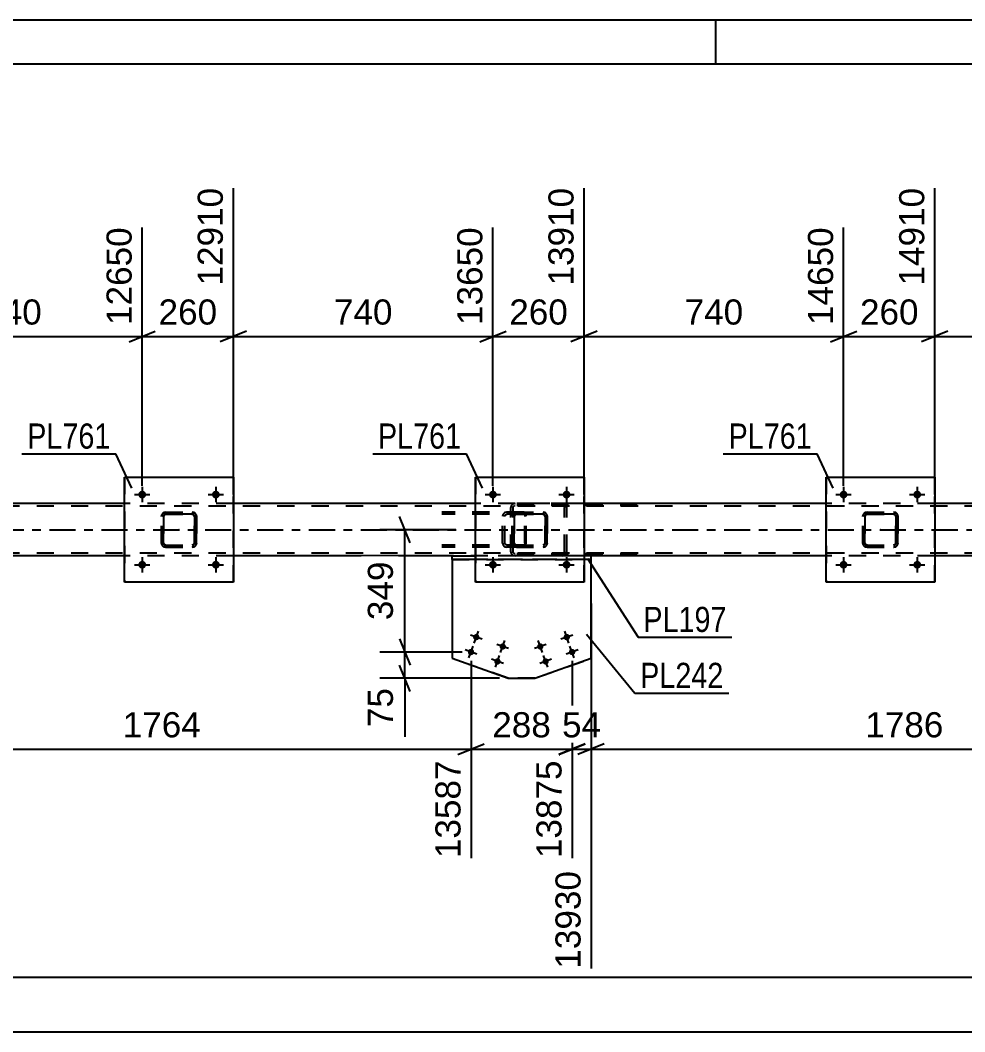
# Model space of a CAD drawing. Header units: millimetres. Extents: x -68 to 773, y -404 to 190.
# Drawn here: x 484 to 591.8, y 74.3 to 189.6 of the extents above; entities that cross this region are included whole.
import ezdxf

# ---------------------------------------------------------------- set-up
doc = ezdxf.new("R2010")
doc.units = ezdxf.units.MM
doc.linetypes.add('DXK_LINE_DOT2', pattern=[3.9198, 1.9599, -1.9599])
doc.linetypes.add('DXK_LINE_DOT3', pattern=[5.9187, 2.979, -0.9799, 0.9799, -0.9799])
doc.styles.add('Arial', font='ARIAL.TTF', dxfattribs={"height": 0.2})
doc.styles.add('Arial Narrow', font='ARIALN.TTF', dxfattribs={"height": 0.2})

# ---------------------------------------------------------------- blocks, each defined once
blk = doc.blocks.new('Unknown-318892922-1115')
at = {"color": 5, "linetype": 'Continuous'}
for p, q in [((773.35, 189.64), (-67.65, 189.64)), ((563.35, 184.64), (563.35, 189.64)), ((768.35, 184.64), (-62.65, 184.64))]:
    blk.add_line(p, q, dxfattribs=at)
blk = doc.blocks.new('Part-318892922-5645 - 5491')
at = {"color": 7, "linetype": 'DXK_LINE_DOT2'}
for p, q in [((540.13, 133.09), (540.17, 133.27)), ((540.17, 133.27), (540.13, 133.09)), ((540.13, 130.05), (540.13, 133.09)), ((540.13, 133.09), (540.13, 133.09)), ((540.13, 130.05), (540.13, 133.09)), ((540.37, 133.09), (540.39, 133.18)), ((540.39, 133.18), (540.37, 133.09)), ((540.37, 130.05), (540.37, 133.09)), ((540.37, 133.09), (540.37, 133.09)), ((540.37, 133.09), (540.37, 130.05)), ((540.39, 133.18), (540.44, 133.26)), ((540.44, 133.26), (540.39, 133.18)), ((540.43, 133.53), (540.61, 133.57)), ((540.61, 133.57), (540.43, 133.53)), ((540.44, 133.26), (540.52, 133.31)), ((540.52, 133.31), (540.44, 133.26)), ((540.52, 133.31), (540.61, 133.33)), ((540.61, 133.33), (540.52, 133.31)), ((540.61, 133.57), (543.65, 133.57)), ((540.61, 133.57), (540.61, 133.57)), ((540.61, 133.57), (543.65, 133.57)), ((540.61, 133.33), (543.65, 133.33)), ((540.61, 133.33), (540.61, 133.33)), ((543.65, 133.33), (540.61, 133.33)), ((543.65, 133.57), (543.65, 133.57)), ((543.65, 133.57), (543.83, 133.53)), ((543.84, 133.53), (543.65, 133.57)), ((543.65, 133.33), (543.65, 133.33)), ((543.65, 133.33), (543.75, 133.31)), ((543.74, 133.31), (543.65, 133.33)), ((543.74, 133.31), (543.75, 133.31)), ((543.82, 133.26), (543.74, 133.31)), ((543.75, 133.31), (543.82, 133.26)), ((543.82, 133.26), (543.88, 133.18)), ((543.87, 133.18), (543.82, 133.26)), ((543.89, 133.09), (543.87, 133.18)), ((543.88, 133.18), (543.89, 133.09)), ((543.89, 130.05), (543.89, 133.09)), ((543.89, 133.09), (543.89, 133.09)), ((543.89, 133.09), (543.89, 130.05)), ((544.09, 133.27), (544.13, 133.09)), ((544.13, 133.09), (544.1, 133.27)), ((544.13, 130.05), (544.13, 133.09)), ((544.13, 133.09), (544.13, 133.09)), ((544.13, 133.09), (544.13, 130.05)), ((540.13, 130.05), (540.13, 130.05)), ((540.17, 129.87), (540.13, 130.05)), ((540.13, 130.05), (540.17, 129.86)), ((540.37, 130.05), (540.37, 130.05)), ((540.39, 129.96), (540.37, 130.05)), ((540.37, 130.05), (540.39, 129.96)), ((540.44, 129.88), (540.39, 129.96)), ((540.39, 129.96), (540.44, 129.88)), ((540.43, 129.61), (540.43, 129.6)), ((540.61, 129.57), (540.43, 129.61)), ((540.43, 129.6), (540.61, 129.57)), ((540.52, 129.83), (540.44, 129.88)), ((540.44, 129.88), (540.52, 129.83)), ((540.61, 129.81), (540.52, 129.83)), ((540.52, 129.83), (540.61, 129.81)), ((540.61, 129.81), (543.65, 129.81)), ((540.61, 129.81), (540.61, 129.81)), ((540.61, 129.81), (543.65, 129.81)), ((540.61, 129.57), (543.65, 129.57)), ((540.61, 129.57), (540.61, 129.57)), ((540.61, 129.57), (543.65, 129.57)), ((543.75, 129.83), (543.65, 129.81)), ((543.65, 129.81), (543.74, 129.83)), ((543.65, 129.81), (543.65, 129.81)), ((543.83, 129.61), (543.65, 129.57)), ((543.65, 129.57), (543.84, 129.6)), ((543.65, 129.57), (543.65, 129.57)), ((543.74, 129.83), (543.82, 129.88)), ((543.82, 129.88), (543.75, 129.83)), ((543.88, 129.96), (543.82, 129.88)), ((543.82, 129.88), (543.87, 129.96)), ((543.87, 129.96), (543.89, 130.05)), ((543.89, 130.05), (543.88, 129.96)), ((543.89, 130.05), (543.89, 130.05)), ((544.13, 130.05), (544.09, 129.87)), ((544.1, 129.86), (544.13, 130.05)), ((544.13, 130.05), (544.13, 130.05))]:
    blk.add_line(p, q, dxfattribs=at)
at = {"color": 7, "linetype": 'DXK_LINE_DOT3'}
blk.add_line((542.14, 131.57), (542.13, 131.57), dxfattribs=at)
at = {"color": 7, "linetype": 'DXK_LINE_DOT2'}
for centre, start, end in [((540.61, 133.09), 112.5, 157.5), ((540.61, 133.09), 112.5, 157.5), ((543.65, 133.09), 22.5, 67.5), ((543.65, 133.09), 22.5, 67.5), ((540.61, 130.05), 202.5, 247.5), ((540.61, 130.05), 202.5, 247.5), ((543.65, 130.05), 292.5, 337.5), ((543.65, 130.05), 292.5, 337.5)]:
    blk.add_arc(centre, 0.48, start, end, dxfattribs=at)
blk = doc.blocks.new('Bolt-318892922-5703 - 5491')
at = {"linetype": 'Continuous'}
for points in [[(497.49, 127.57), (497.5, 127.66), (497.53, 127.75), (497.58, 127.83), (497.64, 127.9), (497.71, 127.95), (497.8, 127.99), (497.89, 128.01), (497.98, 128.01), (498.07, 127.99), (498.15, 127.95), (498.23, 127.9), (498.29, 127.83), (498.34, 127.75), (498.37, 127.66), (498.37, 127.57), (498.37, 127.48), (498.34, 127.39), (498.29, 127.31), (498.23, 127.24), (498.15, 127.19), (498.07, 127.15), (497.98, 127.13), (497.89, 127.13), (497.8, 127.15), (497.71, 127.19), (497.64, 127.24), (497.58, 127.31), (497.53, 127.39), (497.5, 127.48)], [(505.89, 127.57), (505.9, 127.66), (505.93, 127.75), (505.98, 127.83), (506.04, 127.9), (506.11, 127.95), (506.2, 127.99), (506.29, 128.01), (506.38, 128.01), (506.47, 127.99), (506.55, 127.95), (506.63, 127.9), (506.69, 127.83), (506.74, 127.75), (506.77, 127.66), (506.77, 127.57), (506.77, 127.48), (506.74, 127.39), (506.69, 127.31), (506.63, 127.24), (506.55, 127.19), (506.47, 127.15), (506.38, 127.13), (506.29, 127.13), (506.2, 127.15), (506.11, 127.19), (506.04, 127.24), (505.98, 127.31), (505.93, 127.39), (505.9, 127.48)]]:
    blk.add_hatch(color=1, dxfattribs=at).paths.add_polyline_path(points)
at = {"color": 1, "linetype": 'Continuous'}
for p, q in [((497.93, 128.45), (497.93, 126.69)), ((506.33, 128.45), (506.33, 126.69)), ((497.05, 127.57), (498.81, 127.57)), ((505.45, 127.57), (507.21, 127.57))]:
    blk.add_line(p, q, dxfattribs=at)
blk = doc.blocks.new('Part-318892922-5509 - 5491')
at = {"color": 7, "linetype": 'DXK_LINE_DOT2'}
for p, q in [((540.02, 134.27), (539.98, 134.09)), ((539.98, 129.05), (539.98, 134.09)), ((540.24, 134.09), (540.25, 134.18)), ((540.24, 129.05), (540.24, 134.09)), ((540.25, 134.18), (540.31, 134.26)), ((540.49, 134.57), (540.3, 134.53)), ((540.31, 134.26), (540.39, 134.31)), ((540.39, 134.31), (540.49, 134.33)), ((554.39, 134.57), (540.49, 134.57)), ((554.39, 134.33), (540.49, 134.33)), ((546.05, 134.53), (545.85, 134.57)), ((545.85, 134.33), (545.95, 134.31)), ((545.95, 134.31), (546.03, 134.26)), ((546.03, 134.26), (546.09, 134.18)), ((546.09, 134.18), (546.11, 134.09)), ((546.11, 129.05), (546.11, 134.09)), ((546.36, 134.09), (546.33, 134.27)), ((546.36, 129.05), (546.36, 134.09)), ((539.98, 129.05), (540.02, 128.87)), ((540.25, 128.96), (540.24, 129.05)), ((540.31, 128.88), (540.25, 128.96)), ((540.3, 128.61), (540.49, 128.57)), ((540.39, 128.83), (540.31, 128.88)), ((540.49, 128.81), (540.39, 128.83)), ((554.39, 128.81), (540.49, 128.81)), ((554.39, 128.57), (540.49, 128.57)), ((545.95, 128.83), (545.85, 128.81)), ((545.85, 128.57), (546.05, 128.61)), ((546.03, 128.88), (545.95, 128.83)), ((546.09, 128.96), (546.03, 128.88)), ((546.11, 129.05), (546.09, 128.96)), ((546.33, 128.87), (546.36, 129.05))]:
    blk.add_line(p, q, dxfattribs=at)
for centre, start, end in [((540.47, 134.07), 110.7583, 155.68), ((545.87, 134.07), 24.32, 69.2417), ((540.47, 129.07), 204.32, 249.2417), ((545.87, 129.07), 290.7583, 335.68)]:
    blk.add_arc(centre, 0.496, start, end, dxfattribs=at)
blk = doc.blocks.new('Part-318892922-5511 - 5491')
at = {"color": 7, "linetype": 'DXK_LINE_DOT2'}
for p, q in [((541.45, 133.57), (532.09, 133.57)), ((541.45, 133.33), (532.09, 133.33)), ((539.07, 133.27), (539.03, 133.09)), ((539.03, 130.05), (539.03, 133.09)), ((539.28, 133.09), (539.3, 133.18)), ((539.28, 130.05), (539.28, 133.09)), ((539.3, 133.18), (539.36, 133.26)), ((539.53, 133.57), (539.34, 133.53)), ((539.36, 133.26), (539.44, 133.31)), ((539.44, 133.31), (539.53, 133.33)), ((539.98, 133.33), (539.98, 133.57)), ((541.55, 133.53), (541.45, 133.57)), ((541.45, 133.33), (541.5, 133.31)), ((541.5, 133.31), (541.54, 133.26)), ((541.54, 133.26), (541.57, 133.18)), ((541.64, 133.43), (541.55, 133.53)), ((541.57, 133.18), (541.58, 133.09)), ((541.58, 130.05), (541.58, 133.09)), ((541.69, 133.27), (541.64, 133.43)), ((541.72, 133.09), (541.69, 133.27)), ((541.72, 130.05), (541.72, 133.09)), ((541.45, 129.81), (532.09, 129.81)), ((541.45, 129.57), (532.09, 129.57)), ((539.03, 130.05), (539.07, 129.87)), ((539.3, 129.96), (539.28, 130.05)), ((539.36, 129.88), (539.3, 129.96)), ((539.34, 129.61), (539.53, 129.57)), ((539.44, 129.83), (539.36, 129.88)), ((539.53, 129.81), (539.44, 129.83)), ((539.98, 129.57), (539.98, 129.81)), ((541.5, 129.83), (541.45, 129.81)), ((541.45, 129.57), (541.55, 129.61)), ((541.54, 129.88), (541.5, 129.83)), ((541.57, 129.96), (541.54, 129.88)), ((541.55, 129.61), (541.64, 129.71)), ((541.58, 130.05), (541.57, 129.96)), ((541.64, 129.71), (541.69, 129.87)), ((541.69, 129.87), (541.72, 130.05))]:
    blk.add_line(p, q, dxfattribs=at)
for centre, start, end in [((539.52, 133.07), 111.1513, 156.1048), ((539.52, 130.06), 203.8952, 248.8487)]:
    blk.add_arc(centre, 0.492, start, end, dxfattribs=at)
blk = doc.blocks.new('Part-318892922-5651 - 5491')
at = {"color": 7, "linetype": 'DXK_LINE_DOT2'}
for p, q in [((580.12, 133.09), (580.16, 133.27)), ((580.12, 133.09), (580.13, 133.09)), ((580.12, 130.05), (580.12, 133.09)), ((580.17, 133.27), (580.13, 133.09)), ((580.13, 130.05), (580.13, 133.09)), ((580.38, 133.18), (580.36, 133.09)), ((580.37, 133.09), (580.36, 133.09)), ((580.36, 133.09), (580.36, 130.05)), ((580.37, 133.09), (580.39, 133.18)), ((580.37, 130.05), (580.37, 133.09)), ((580.43, 133.26), (580.38, 133.18)), ((580.39, 133.18), (580.44, 133.26)), ((580.42, 133.53), (580.6, 133.57)), ((580.61, 133.57), (580.43, 133.53)), ((580.51, 133.31), (580.43, 133.26)), ((580.44, 133.26), (580.52, 133.31)), ((580.6, 133.33), (580.51, 133.31)), ((580.52, 133.31), (580.61, 133.33)), ((580.61, 133.57), (580.6, 133.57)), ((580.6, 133.57), (583.64, 133.57)), ((580.6, 133.33), (580.61, 133.33)), ((583.64, 133.33), (580.6, 133.33)), ((580.61, 133.57), (583.65, 133.57)), ((580.61, 133.33), (583.65, 133.33)), ((583.64, 133.57), (583.65, 133.57)), ((583.64, 133.57), (583.83, 133.53)), ((583.65, 133.33), (583.64, 133.33)), ((583.74, 133.31), (583.64, 133.33)), ((583.83, 133.53), (583.65, 133.57)), ((583.65, 133.33), (583.74, 133.31)), ((583.74, 133.31), (583.74, 133.31)), ((583.74, 133.31), (583.82, 133.26)), ((583.81, 133.26), (583.74, 133.31)), ((583.87, 133.18), (583.81, 133.26)), ((583.82, 133.26), (583.87, 133.18)), ((583.87, 133.18), (583.89, 133.09)), ((583.88, 133.09), (583.87, 133.18)), ((583.89, 133.09), (583.88, 133.09)), ((583.88, 133.09), (583.88, 130.05)), ((583.89, 130.05), (583.89, 133.09)), ((584.09, 133.27), (584.12, 133.09)), ((584.13, 133.09), (584.09, 133.27)), ((584.13, 133.09), (584.12, 133.09)), ((584.12, 133.09), (584.12, 130.05)), ((584.13, 130.05), (584.13, 133.09)), ((580.13, 130.05), (580.12, 130.05)), ((580.16, 129.87), (580.12, 130.05)), ((580.13, 130.05), (580.17, 129.86)), ((580.36, 130.05), (580.37, 130.05)), ((580.36, 130.05), (580.38, 129.96)), ((580.39, 129.96), (580.37, 130.05)), ((580.38, 129.96), (580.43, 129.88)), ((580.44, 129.88), (580.39, 129.96)), ((580.42, 129.61), (580.43, 129.6)), ((580.6, 129.57), (580.42, 129.61)), ((580.43, 129.88), (580.51, 129.83)), ((580.43, 129.6), (580.61, 129.57)), ((580.52, 129.83), (580.44, 129.88)), ((580.51, 129.83), (580.6, 129.81)), ((580.61, 129.81), (580.52, 129.83)), ((580.61, 129.81), (580.6, 129.81)), ((580.6, 129.81), (583.64, 129.81)), ((580.61, 129.57), (580.6, 129.57)), ((580.6, 129.57), (583.64, 129.57)), ((580.61, 129.81), (583.65, 129.81)), ((580.61, 129.57), (583.65, 129.57)), ((583.64, 129.81), (583.74, 129.83)), ((583.64, 129.81), (583.65, 129.81)), ((583.83, 129.61), (583.64, 129.57)), ((583.64, 129.57), (583.65, 129.57)), ((583.74, 129.83), (583.65, 129.81)), ((583.65, 129.57), (583.83, 129.6)), ((583.82, 129.88), (583.74, 129.83)), ((583.74, 129.83), (583.81, 129.88)), ((583.81, 129.88), (583.87, 129.96)), ((583.87, 129.96), (583.82, 129.88)), ((583.89, 130.05), (583.87, 129.96)), ((583.87, 129.96), (583.88, 130.05)), ((583.88, 130.05), (583.89, 130.05)), ((584.12, 130.05), (584.09, 129.87)), ((584.09, 129.86), (584.13, 130.05)), ((584.12, 130.05), (584.13, 130.05))]:
    blk.add_line(p, q, dxfattribs=at)
at = {"color": 7, "linetype": 'DXK_LINE_DOT3'}
blk.add_line((582.13, 131.57), (582.12, 131.57), dxfattribs=at)
at = {"color": 7, "linetype": 'DXK_LINE_DOT2'}
for centre, start, end in [((580.6, 133.09), 112.5, 157.5), ((580.61, 133.09), 112.5, 157.5), ((583.64, 133.09), 22.5, 67.5), ((583.65, 133.09), 22.5, 67.5), ((580.6, 130.05), 202.5, 247.5), ((580.61, 130.05), 202.5, 247.5), ((583.64, 130.05), 292.5, 337.5), ((583.65, 130.05), 292.5, 337.5)]:
    blk.add_arc(centre, 0.48, start, end, dxfattribs=at)
blk = doc.blocks.new('Part-318892922-5745 - 5491')
at = {"color": 7, "linetype": 'DXK_LINE_DOT2'}
for p, q in [((668.17, 134.25), (7.94, 134.25)), ((508.33, 134.57), (495.93, 134.57)), ((548.33, 134.57), (535.93, 134.57)), ((588.33, 134.57), (575.93, 134.57)), ((668.17, 128.89), (7.94, 128.89)), ((508.33, 128.57), (495.93, 128.57)), ((549.13, 128.57), (533.27, 128.57)), ((588.33, 128.57), (575.93, 128.57))]:
    blk.add_line(p, q, dxfattribs=at)
at = {"color": 2, "linetype": 'Continuous'}
for p, q in [((495.93, 134.57), (468.33, 134.57)), ((535.93, 134.57), (508.33, 134.57)), ((575.93, 134.57), (548.33, 134.57)), ((615.93, 134.57), (588.33, 134.57)), ((495.93, 128.57), (468.33, 128.57)), ((533.27, 128.57), (508.33, 128.57)), ((575.93, 128.57), (549.13, 128.57)), ((615.93, 128.57), (588.33, 128.57))]:
    blk.add_line(p, q, dxfattribs=at)
at = {"color": 7, "linetype": 'DXK_LINE_DOT3'}
blk.add_line((7.94, 131.57), (668.17, 131.57), dxfattribs=at)
blk = doc.blocks.new('Part-318892922-5650 - 5491')
at = {"color": 2, "linetype": 'Continuous'}
for p, q in [((535.93, 125.57), (535.93, 137.57)), ((535.93, 137.57), (535.93, 137.57)), ((535.93, 137.57), (548.33, 137.57)), ((548.33, 137.57), (548.33, 125.57)), ((535.93, 125.57), (535.93, 125.57)), ((548.33, 125.57), (535.93, 125.57))]:
    blk.add_line(p, q, dxfattribs=at)
at = {"color": 7, "linetype": 'DXK_LINE_DOT2'}
for p, q in [((535.93, 137.57), (535.93, 125.57)), ((535.93, 137.57), (535.93, 137.57)), ((548.33, 125.57), (548.33, 137.57)), ((535.93, 125.57), (535.93, 125.57))]:
    blk.add_line(p, q, dxfattribs=at)
blk = doc.blocks.new('Part-318892922-5656 - 5491')
at = {"color": 2, "linetype": 'Continuous'}
for p, q in [((575.93, 125.57), (575.93, 137.57)), ((575.93, 137.57), (575.93, 137.57)), ((575.93, 137.57), (588.33, 137.57)), ((588.33, 137.57), (588.33, 125.57)), ((575.93, 125.57), (575.93, 125.57)), ((588.33, 125.57), (575.93, 125.57))]:
    blk.add_line(p, q, dxfattribs=at)
at = {"color": 7, "linetype": 'DXK_LINE_DOT2'}
for p, q in [((575.93, 137.57), (575.93, 125.57)), ((575.93, 137.57), (575.93, 137.57)), ((588.33, 125.57), (588.33, 137.57)), ((575.93, 125.57), (575.93, 125.57))]:
    blk.add_line(p, q, dxfattribs=at)
blk = doc.blocks.new('Part-318892922-5677 - 5491')
at = {"color": 2, "linetype": 'Continuous'}
for p, q in [((495.93, 125.57), (495.93, 137.57)), ((495.93, 137.57), (495.93, 137.57)), ((495.93, 137.57), (508.33, 137.57)), ((508.33, 137.57), (508.33, 125.57)), ((495.93, 125.57), (495.93, 125.57)), ((508.33, 125.57), (495.93, 125.57))]:
    blk.add_line(p, q, dxfattribs=at)
at = {"color": 7, "linetype": 'DXK_LINE_DOT2'}
for p, q in [((495.93, 137.57), (495.93, 125.57)), ((495.93, 137.57), (495.93, 137.57)), ((508.33, 125.57), (508.33, 137.57)), ((495.93, 125.57), (495.93, 125.57))]:
    blk.add_line(p, q, dxfattribs=at)
blk = doc.blocks.new('Part-318892922-5678 - 5491')
at = {"color": 7, "linetype": 'DXK_LINE_DOT2'}
for p, q in [((500.13, 133.09), (500.17, 133.27)), ((500.17, 133.27), (500.13, 133.09)), ((500.13, 130.05), (500.13, 133.09)), ((500.13, 133.09), (500.13, 133.09)), ((500.13, 130.05), (500.13, 133.09)), ((500.37, 133.09), (500.39, 133.18)), ((500.39, 133.18), (500.37, 133.09)), ((500.37, 130.05), (500.37, 133.09)), ((500.37, 133.09), (500.37, 133.09)), ((500.37, 133.09), (500.37, 130.05)), ((500.39, 133.18), (500.44, 133.26)), ((500.44, 133.26), (500.39, 133.18)), ((500.43, 133.53), (500.61, 133.57)), ((500.61, 133.57), (500.43, 133.53)), ((500.44, 133.26), (500.52, 133.31)), ((500.52, 133.31), (500.44, 133.26)), ((500.52, 133.31), (500.61, 133.33)), ((500.61, 133.33), (500.52, 133.31)), ((500.61, 133.57), (503.65, 133.57)), ((500.61, 133.57), (500.61, 133.57)), ((500.61, 133.57), (503.65, 133.57)), ((500.61, 133.33), (503.65, 133.33)), ((500.61, 133.33), (500.61, 133.33)), ((503.65, 133.33), (500.61, 133.33)), ((503.65, 133.57), (503.65, 133.57)), ((503.65, 133.57), (503.83, 133.53)), ((503.84, 133.53), (503.65, 133.57)), ((503.65, 133.33), (503.65, 133.33)), ((503.65, 133.33), (503.75, 133.31)), ((503.74, 133.31), (503.65, 133.33)), ((503.74, 133.31), (503.75, 133.31)), ((503.82, 133.26), (503.74, 133.31)), ((503.75, 133.31), (503.82, 133.26)), ((503.82, 133.26), (503.88, 133.18)), ((503.87, 133.18), (503.82, 133.26)), ((503.89, 133.09), (503.87, 133.18)), ((503.88, 133.18), (503.89, 133.09)), ((503.89, 130.05), (503.89, 133.09)), ((503.89, 133.09), (503.89, 133.09)), ((503.89, 133.09), (503.89, 130.05)), ((504.09, 133.27), (504.13, 133.09)), ((504.13, 133.09), (504.1, 133.27)), ((504.13, 130.05), (504.13, 133.09)), ((504.13, 133.09), (504.13, 133.09)), ((504.13, 133.09), (504.13, 130.05)), ((500.13, 130.05), (500.13, 130.05)), ((500.17, 129.87), (500.13, 130.05)), ((500.13, 130.05), (500.17, 129.86)), ((500.37, 130.05), (500.37, 130.05)), ((500.39, 129.96), (500.37, 130.05)), ((500.37, 130.05), (500.39, 129.96)), ((500.44, 129.88), (500.39, 129.96)), ((500.39, 129.96), (500.44, 129.88)), ((500.43, 129.61), (500.43, 129.6)), ((500.61, 129.57), (500.43, 129.61)), ((500.43, 129.6), (500.61, 129.57)), ((500.52, 129.83), (500.44, 129.88)), ((500.44, 129.88), (500.52, 129.83)), ((500.61, 129.81), (500.52, 129.83)), ((500.52, 129.83), (500.61, 129.81)), ((500.61, 129.81), (503.65, 129.81)), ((500.61, 129.81), (500.61, 129.81)), ((500.61, 129.81), (503.65, 129.81)), ((500.61, 129.57), (503.65, 129.57)), ((500.61, 129.57), (500.61, 129.57)), ((500.61, 129.57), (503.65, 129.57)), ((503.75, 129.83), (503.65, 129.81)), ((503.65, 129.81), (503.74, 129.83)), ((503.65, 129.81), (503.65, 129.81)), ((503.83, 129.61), (503.65, 129.57)), ((503.65, 129.57), (503.84, 129.6)), ((503.65, 129.57), (503.65, 129.57)), ((503.74, 129.83), (503.82, 129.88)), ((503.82, 129.88), (503.75, 129.83)), ((503.88, 129.96), (503.82, 129.88)), ((503.82, 129.88), (503.87, 129.96)), ((503.87, 129.96), (503.89, 130.05)), ((503.89, 130.05), (503.88, 129.96)), ((503.89, 130.05), (503.89, 130.05)), ((504.13, 130.05), (504.09, 129.87)), ((504.1, 129.86), (504.13, 130.05)), ((504.13, 130.05), (504.13, 130.05))]:
    blk.add_line(p, q, dxfattribs=at)
at = {"color": 7, "linetype": 'DXK_LINE_DOT3'}
blk.add_line((502.14, 131.57), (502.13, 131.57), dxfattribs=at)
at = {"color": 7, "linetype": 'DXK_LINE_DOT2'}
for centre, start, end in [((500.61, 133.09), 112.5, 157.5), ((500.61, 133.09), 112.5, 157.5), ((503.65, 133.09), 22.5, 67.5), ((503.65, 133.09), 22.5, 67.5), ((500.61, 130.05), 202.5, 247.5), ((500.61, 130.05), 202.5, 247.5), ((503.65, 130.05), 292.5, 337.5), ((503.65, 130.05), 292.5, 337.5)]:
    blk.add_arc(centre, 0.48, start, end, dxfattribs=at)
blk = doc.blocks.new('Bolt-318892922-5704 - 5491')
at = {"linetype": 'Continuous'}
for points in [[(497.49, 135.57), (497.5, 135.66), (497.53, 135.75), (497.58, 135.83), (497.64, 135.9), (497.71, 135.95), (497.8, 135.99), (497.89, 136.01), (497.98, 136.01), (498.07, 135.99), (498.15, 135.95), (498.23, 135.9), (498.29, 135.83), (498.34, 135.75), (498.37, 135.66), (498.37, 135.57), (498.37, 135.48), (498.34, 135.39), (498.29, 135.31), (498.23, 135.24), (498.15, 135.19), (498.07, 135.15), (497.98, 135.13), (497.89, 135.13), (497.8, 135.15), (497.71, 135.19), (497.64, 135.24), (497.58, 135.31), (497.53, 135.39), (497.5, 135.48)], [(505.89, 135.57), (505.9, 135.66), (505.93, 135.75), (505.98, 135.83), (506.04, 135.9), (506.11, 135.95), (506.2, 135.99), (506.29, 136.01), (506.38, 136.01), (506.47, 135.99), (506.55, 135.95), (506.63, 135.9), (506.69, 135.83), (506.74, 135.75), (506.77, 135.66), (506.77, 135.57), (506.77, 135.48), (506.74, 135.39), (506.69, 135.31), (506.63, 135.24), (506.55, 135.19), (506.47, 135.15), (506.38, 135.13), (506.29, 135.13), (506.2, 135.15), (506.11, 135.19), (506.04, 135.24), (505.98, 135.31), (505.93, 135.39), (505.9, 135.48)]]:
    blk.add_hatch(color=1, dxfattribs=at).paths.add_polyline_path(points)
at = {"color": 1, "linetype": 'Continuous'}
for p, q in [((497.93, 136.45), (497.93, 134.69)), ((506.33, 136.45), (506.33, 134.69)), ((497.05, 135.57), (498.81, 135.57)), ((505.45, 135.57), (507.21, 135.57))]:
    blk.add_line(p, q, dxfattribs=at)
blk = doc.blocks.new('Bolt-318892922-5705 - 5491')
at = {"linetype": 'Continuous'}
for points in [[(537.49, 127.57), (537.5, 127.66), (537.53, 127.75), (537.58, 127.83), (537.64, 127.9), (537.71, 127.95), (537.8, 127.99), (537.89, 128.01), (537.98, 128.01), (538.07, 127.99), (538.15, 127.95), (538.23, 127.9), (538.29, 127.83), (538.34, 127.75), (538.36, 127.66), (538.37, 127.57), (538.36, 127.48), (538.34, 127.39), (538.29, 127.31), (538.23, 127.24), (538.15, 127.19), (538.07, 127.15), (537.98, 127.13), (537.89, 127.13), (537.8, 127.15), (537.71, 127.19), (537.64, 127.24), (537.58, 127.31), (537.53, 127.39), (537.5, 127.48)], [(545.89, 127.57), (545.9, 127.66), (545.93, 127.75), (545.98, 127.83), (546.04, 127.9), (546.11, 127.95), (546.2, 127.99), (546.29, 128.01), (546.38, 128.01), (546.47, 127.99), (546.55, 127.95), (546.63, 127.9), (546.69, 127.83), (546.74, 127.75), (546.76, 127.66), (546.77, 127.57), (546.76, 127.48), (546.74, 127.39), (546.69, 127.31), (546.63, 127.24), (546.55, 127.19), (546.47, 127.15), (546.38, 127.13), (546.29, 127.13), (546.2, 127.15), (546.11, 127.19), (546.04, 127.24), (545.98, 127.31), (545.93, 127.39), (545.9, 127.48)]]:
    blk.add_hatch(color=1, dxfattribs=at).paths.add_polyline_path(points)
at = {"color": 1, "linetype": 'Continuous'}
for p, q in [((537.93, 128.45), (537.93, 126.69)), ((546.33, 128.45), (546.33, 126.69)), ((537.05, 127.57), (538.81, 127.57)), ((545.45, 127.57), (547.21, 127.57))]:
    blk.add_line(p, q, dxfattribs=at)
blk = doc.blocks.new('Bolt-318892922-5706 - 5491')
at = {"linetype": 'Continuous'}
for points in [[(537.49, 135.57), (537.5, 135.66), (537.53, 135.75), (537.58, 135.83), (537.64, 135.9), (537.71, 135.95), (537.8, 135.99), (537.89, 136.01), (537.98, 136.01), (538.07, 135.99), (538.15, 135.95), (538.23, 135.9), (538.29, 135.83), (538.34, 135.75), (538.36, 135.66), (538.37, 135.57), (538.36, 135.48), (538.34, 135.39), (538.29, 135.31), (538.23, 135.24), (538.15, 135.19), (538.07, 135.15), (537.98, 135.13), (537.89, 135.13), (537.8, 135.15), (537.71, 135.19), (537.64, 135.24), (537.58, 135.31), (537.53, 135.39), (537.5, 135.48)], [(545.89, 135.57), (545.9, 135.66), (545.93, 135.75), (545.98, 135.83), (546.04, 135.9), (546.11, 135.95), (546.2, 135.99), (546.29, 136.01), (546.38, 136.01), (546.47, 135.99), (546.55, 135.95), (546.63, 135.9), (546.69, 135.83), (546.74, 135.75), (546.76, 135.66), (546.77, 135.57), (546.76, 135.48), (546.74, 135.39), (546.69, 135.31), (546.63, 135.24), (546.55, 135.19), (546.47, 135.15), (546.38, 135.13), (546.29, 135.13), (546.2, 135.15), (546.11, 135.19), (546.04, 135.24), (545.98, 135.31), (545.93, 135.39), (545.9, 135.48)]]:
    blk.add_hatch(color=1, dxfattribs=at).paths.add_polyline_path(points)
at = {"color": 1, "linetype": 'Continuous'}
for p, q in [((537.93, 136.45), (537.93, 134.69)), ((546.33, 136.45), (546.33, 134.69)), ((537.05, 135.57), (538.81, 135.57)), ((545.45, 135.57), (547.21, 135.57))]:
    blk.add_line(p, q, dxfattribs=at)
blk = doc.blocks.new('Bolt-318892922-5707 - 5491')
at = {"linetype": 'Continuous'}
for points in [[(577.49, 127.57), (577.5, 127.66), (577.53, 127.75), (577.57, 127.83), (577.63, 127.9), (577.71, 127.95), (577.79, 127.99), (577.88, 128.01), (577.97, 128.01), (578.06, 127.99), (578.15, 127.95), (578.22, 127.9), (578.28, 127.83), (578.33, 127.75), (578.36, 127.66), (578.37, 127.57), (578.36, 127.48), (578.33, 127.39), (578.28, 127.31), (578.22, 127.24), (578.15, 127.19), (578.06, 127.15), (577.97, 127.13), (577.88, 127.13), (577.79, 127.15), (577.71, 127.19), (577.63, 127.24), (577.57, 127.31), (577.53, 127.39), (577.5, 127.48)], [(585.89, 127.57), (585.9, 127.66), (585.93, 127.75), (585.97, 127.83), (586.03, 127.9), (586.11, 127.95), (586.19, 127.99), (586.28, 128.01), (586.37, 128.01), (586.46, 127.99), (586.55, 127.95), (586.62, 127.9), (586.68, 127.83), (586.73, 127.75), (586.76, 127.66), (586.77, 127.57), (586.76, 127.48), (586.73, 127.39), (586.68, 127.31), (586.62, 127.24), (586.55, 127.19), (586.46, 127.15), (586.37, 127.13), (586.28, 127.13), (586.19, 127.15), (586.11, 127.19), (586.03, 127.24), (585.97, 127.31), (585.93, 127.39), (585.9, 127.48)]]:
    blk.add_hatch(color=1, dxfattribs=at).paths.add_polyline_path(points)
at = {"color": 1, "linetype": 'Continuous'}
for p, q in [((577.93, 128.45), (577.93, 126.69)), ((586.33, 128.45), (586.33, 126.69)), ((577.05, 127.57), (578.81, 127.57)), ((585.45, 127.57), (587.21, 127.57))]:
    blk.add_line(p, q, dxfattribs=at)
blk = doc.blocks.new('Bolt-318892922-5708 - 5491')
at = {"linetype": 'Continuous'}
for points in [[(577.49, 135.57), (577.5, 135.66), (577.53, 135.75), (577.57, 135.83), (577.63, 135.9), (577.71, 135.95), (577.79, 135.99), (577.88, 136.01), (577.97, 136.01), (578.06, 135.99), (578.15, 135.95), (578.22, 135.9), (578.28, 135.83), (578.33, 135.75), (578.36, 135.66), (578.37, 135.57), (578.36, 135.48), (578.33, 135.39), (578.28, 135.31), (578.22, 135.24), (578.15, 135.19), (578.06, 135.15), (577.97, 135.13), (577.88, 135.13), (577.79, 135.15), (577.71, 135.19), (577.63, 135.24), (577.57, 135.31), (577.53, 135.39), (577.5, 135.48)], [(585.89, 135.57), (585.9, 135.66), (585.93, 135.75), (585.97, 135.83), (586.03, 135.9), (586.11, 135.95), (586.19, 135.99), (586.28, 136.01), (586.37, 136.01), (586.46, 135.99), (586.55, 135.95), (586.62, 135.9), (586.68, 135.83), (586.73, 135.75), (586.76, 135.66), (586.77, 135.57), (586.76, 135.48), (586.73, 135.39), (586.68, 135.31), (586.62, 135.24), (586.55, 135.19), (586.46, 135.15), (586.37, 135.13), (586.28, 135.13), (586.19, 135.15), (586.11, 135.19), (586.03, 135.24), (585.97, 135.31), (585.93, 135.39), (585.9, 135.48)]]:
    blk.add_hatch(color=1, dxfattribs=at).paths.add_polyline_path(points)
at = {"color": 1, "linetype": 'Continuous'}
for p, q in [((577.93, 136.45), (577.93, 134.69)), ((586.33, 136.45), (586.33, 134.69)), ((577.05, 135.57), (578.81, 135.57)), ((585.45, 135.57), (587.21, 135.57))]:
    blk.add_line(p, q, dxfattribs=at)
blk = doc.blocks.new('Part-318892922-5827 - 5491')
at = {"color": 2, "linetype": 'Continuous'}
for p, q in [((533.27, 128.17), (533.27, 116.91)), ((549.13, 116.91), (549.13, 128.17)), ((533.27, 116.91), (539.68, 114.63)), ((542.72, 114.63), (549.13, 116.91)), ((539.68, 114.63), (542.72, 114.63)), ((539.68, 114.63), (539.68, 114.63)), ((542.72, 114.63), (542.72, 114.63))]:
    blk.add_line(p, q, dxfattribs=at)
at = {"color": 7, "linetype": 'DXK_LINE_DOT2'}
for p, q in [((549.13, 128.17), (533.27, 128.17)), ((533.27, 128.17), (533.27, 128.17)), ((533.27, 128.17), (549.13, 128.17)), ((533.27, 128.17), (533.27, 128.17)), ((549.13, 128.17), (549.13, 128.17)), ((549.13, 128.17), (549.13, 128.17)), ((539.68, 114.63), (533.27, 116.91)), ((542.72, 114.63), (549.13, 116.91)), ((542.72, 114.63), (539.68, 114.63))]:
    blk.add_line(p, q, dxfattribs=at)
blk = doc.blocks.new('Part-318892922-5832 - 5491')
at = {"color": 2, "linetype": 'Continuous'}
for p, q in [((533.27, 128.17), (533.27, 128.57)), ((533.27, 128.57), (535.93, 128.57)), ((535.93, 128.17), (533.27, 128.17)), ((549.13, 128.57), (548.33, 128.57)), ((549.13, 128.17), (548.33, 128.17)), ((549.13, 128.17), (549.13, 128.57))]:
    blk.add_line(p, q, dxfattribs=at)
at = {"color": 7, "linetype": 'DXK_LINE_DOT2'}
for p, q in [((548.33, 128.57), (535.93, 128.57)), ((548.33, 128.17), (535.93, 128.17))]:
    blk.add_line(p, q, dxfattribs=at)
blk = doc.blocks.new('Bolt-318892922-5833 - 5491')
at = {"linetype": 'Continuous'}
for points in [[(536.04, 119.68), (536.11, 119.67), (536.18, 119.65), (536.25, 119.61), (536.31, 119.56), (536.35, 119.5), (536.38, 119.43), (536.4, 119.36), (536.4, 119.28), (536.38, 119.21), (536.35, 119.14), (536.31, 119.08), (536.25, 119.03), (536.18, 118.99), (536.11, 118.97), (536.04, 118.96), (535.96, 118.97), (535.89, 118.99), (535.83, 119.03), (535.77, 119.08), (535.73, 119.14), (535.7, 119.21), (535.68, 119.28), (535.68, 119.36), (535.7, 119.43), (535.73, 119.5), (535.77, 119.56), (535.83, 119.61), (535.89, 119.65), (535.96, 119.67)], [(535.44, 117.98), (535.51, 117.98), (535.58, 117.95), (535.65, 117.92), (535.7, 117.87), (535.75, 117.8), (535.78, 117.74), (535.79, 117.66), (535.79, 117.59), (535.78, 117.51), (535.75, 117.44), (535.7, 117.38), (535.65, 117.33), (535.58, 117.3), (535.51, 117.27), (535.44, 117.26), (535.36, 117.27), (535.29, 117.3), (535.22, 117.33), (535.17, 117.38), (535.12, 117.44), (535.09, 117.51), (535.08, 117.59), (535.08, 117.66), (535.09, 117.74), (535.12, 117.8), (535.17, 117.87), (535.22, 117.92), (535.29, 117.95), (535.36, 117.98)], [(539.05, 118.61), (539.13, 118.6), (539.2, 118.58), (539.27, 118.54), (539.32, 118.49), (539.37, 118.43), (539.4, 118.36), (539.41, 118.29), (539.41, 118.21), (539.4, 118.14), (539.37, 118.07), (539.32, 118.01), (539.27, 117.96), (539.2, 117.92), (539.13, 117.9), (539.05, 117.89), (538.98, 117.9), (538.91, 117.92), (538.84, 117.96), (538.79, 118.01), (538.74, 118.07), (538.71, 118.14), (538.7, 118.21), (538.7, 118.29), (538.71, 118.36), (538.74, 118.43), (538.79, 118.49), (538.84, 118.54), (538.91, 118.58), (538.98, 118.6)], [(538.45, 116.91), (538.53, 116.91), (538.6, 116.88), (538.66, 116.85), (538.72, 116.8), (538.76, 116.73), (538.79, 116.67), (538.81, 116.59), (538.81, 116.52), (538.79, 116.44), (538.76, 116.37), (538.72, 116.31), (538.66, 116.26), (538.6, 116.23), (538.53, 116.2), (538.45, 116.19), (538.38, 116.2), (538.31, 116.23), (538.24, 116.26), (538.18, 116.31), (538.14, 116.37), (538.11, 116.44), (538.09, 116.52), (538.09, 116.59), (538.11, 116.67), (538.14, 116.73), (538.18, 116.8), (538.24, 116.85), (538.31, 116.88), (538.38, 116.91)]]:
    blk.add_hatch(color=1, dxfattribs=at).paths.add_polyline_path(points)
at = {"color": 1, "linetype": 'Continuous'}
for p, q in [((535.8, 118.64), (536.28, 120)), ((536.72, 119.08), (535.36, 119.56)), ((538.81, 117.57), (539.29, 118.93)), ((536.11, 117.38), (534.76, 117.87)), ((535.2, 116.95), (535.68, 118.3)), ((539.73, 118.01), (538.38, 118.49)), ((539.13, 116.31), (537.77, 116.8)), ((538.21, 115.88), (538.69, 117.23))]:
    blk.add_line(p, q, dxfattribs=at)
blk = doc.blocks.new('Bolt-318892922-5834 - 5491')
at = {"linetype": 'Continuous'}
for points in [[(546.59, 119.04), (546.52, 119), (546.45, 118.97), (546.38, 118.96), (546.3, 118.97), (546.23, 118.98), (546.16, 119.02), (546.11, 119.07), (546.06, 119.12), (546.02, 119.19), (546, 119.26), (546, 119.34), (546.01, 119.41), (546.04, 119.48), (546.08, 119.55), (546.13, 119.6), (546.2, 119.64), (546.27, 119.67), (546.34, 119.68), (546.42, 119.68), (546.49, 119.66), (546.56, 119.62), (546.61, 119.58), (546.66, 119.52), (546.7, 119.45), (546.72, 119.38), (546.72, 119.3), (546.71, 119.23), (546.68, 119.16), (546.64, 119.09)], [(543.57, 117.97), (543.51, 117.93), (543.44, 117.9), (543.36, 117.89), (543.29, 117.9), (543.22, 117.91), (543.15, 117.95), (543.09, 118), (543.04, 118.05), (543.01, 118.12), (542.99, 118.19), (542.98, 118.27), (543, 118.34), (543.02, 118.41), (543.06, 118.48), (543.12, 118.53), (543.18, 118.57), (543.25, 118.6), (543.32, 118.61), (543.4, 118.61), (543.47, 118.59), (543.54, 118.55), (543.6, 118.51), (543.65, 118.45), (543.68, 118.38), (543.7, 118.31), (543.7, 118.23), (543.69, 118.16), (543.66, 118.09), (543.62, 118.02)], [(547.19, 117.34), (547.13, 117.3), (547.06, 117.28), (546.98, 117.26), (546.91, 117.27), (546.83, 117.29), (546.77, 117.32), (546.71, 117.37), (546.66, 117.43), (546.63, 117.49), (546.61, 117.57), (546.6, 117.64), (546.61, 117.72), (546.64, 117.79), (546.68, 117.85), (546.73, 117.9), (546.8, 117.94), (546.87, 117.97), (546.94, 117.98), (547.02, 117.98), (547.09, 117.96), (547.16, 117.93), (547.22, 117.88), (547.26, 117.82), (547.3, 117.75), (547.32, 117.68), (547.32, 117.61), (547.31, 117.53), (547.28, 117.46), (547.24, 117.4)], [(544.17, 116.27), (544.11, 116.23), (544.04, 116.21), (543.96, 116.2), (543.89, 116.2), (543.82, 116.22), (543.75, 116.25), (543.69, 116.3), (543.64, 116.36), (543.61, 116.43), (543.59, 116.5), (543.59, 116.57), (543.6, 116.65), (543.62, 116.72), (543.67, 116.78), (543.72, 116.83), (543.78, 116.88), (543.85, 116.9), (543.93, 116.91), (544, 116.91), (544.07, 116.89), (544.14, 116.86), (544.2, 116.81), (544.25, 116.75), (544.28, 116.68), (544.3, 116.61), (544.31, 116.54), (544.29, 116.46), (544.27, 116.39), (544.23, 116.33)]]:
    blk.add_hatch(color=1, dxfattribs=at).paths.add_polyline_path(points)
at = {"color": 1, "linetype": 'Continuous'}
for p, q in [((546.6, 118.64), (546.12, 120)), ((543.58, 117.57), (543.1, 118.93)), ((547.04, 119.56), (545.68, 119.08)), ((544.02, 118.49), (542.67, 118.01)), ((547.64, 117.87), (546.28, 117.38)), ((547.2, 116.95), (546.72, 118.3)), ((544.62, 116.8), (543.27, 116.31)), ((544.19, 115.88), (543.7, 117.23))]:
    blk.add_line(p, q, dxfattribs=at)
blk = doc.blocks.new('StraightDimension-318892922-18361 - 5491')
at = {"color": 7, "linetype": 'Continuous'}
for p, q in [((588.33, 135.57), (588.33, 170.51)), ((617.93, 136.57), (617.93, 166.01)), ((589.83, 154.2), (586.83, 153)), ((588.33, 153.6), (617.93, 153.6)), ((616.43, 153), (619.43, 154.2))]:
    blk.add_line(p, q, dxfattribs=at)
at = {"color": 0}
blk.add_wipeout([(607.07, 154.35), (607.07, 158.55), (599.19, 158.55), (599.19, 154.35)], dxfattribs=at)
at = {"color": 3, "style": 'Arial'}
blk.add_text('740', height=2.865, dxfattribs=at).set_placement((599.79, 154.95))
at = {"color": 0, "linetype": 'Continuous'}
blk.add_wipeout([(617.33, 166.61), (613.13, 166.61), (613.13, 154.3), (617.33, 154.3)], dxfattribs=at)
at = {"color": 3, "linetype": 'Continuous', "style": 'Arial'}
blk.add_text('15650', height=2.865, rotation=90.0002, dxfattribs=at).set_placement((616.73, 154.9))
blk = doc.blocks.new('StraightDimension-318892922-6103 - 5491')
at = {"color": 7, "linetype": 'Continuous'}
for p, q in [((535.44, 116.62), (535.44, 94.13)), ((546.96, 116.62), (546.96, 94.13)), ((533.94, 105.95), (536.94, 107.15)), ((535.44, 106.55), (546.96, 106.55)), ((548.46, 107.15), (545.46, 105.95))]:
    blk.add_line(p, q, dxfattribs=at)
at = {"color": 0}
blk.add_wipeout([(545.13, 107.3), (545.13, 111.5), (537.26, 111.5), (537.26, 107.3)], dxfattribs=at)
at = {"color": 0, "linetype": 'Continuous'}
blk.add_wipeout([(546.36, 105.85), (542.16, 105.85), (542.16, 93.53), (546.36, 93.53)], dxfattribs=at)
at = {"color": 3, "style": 'Arial'}
blk.add_text('288', height=2.865, dxfattribs=at).set_placement((537.86, 107.9))
at = {"color": 3, "linetype": 'Continuous', "style": 'Arial'}
blk.add_text('13875', height=2.865, rotation=90.0002, dxfattribs=at).set_placement((545.76, 94.13))
blk = doc.blocks.new('StraightDimension-318892922-6744 - 5491')
at = {"color": 7, "linetype": 'Continuous'}
blk.add_line((-4.16, 80.56), (668.17, 80.56), dxfattribs=at)
blk = doc.blocks.new('StraightDimension-318892922-18364 - 5491')
at = {"color": 7, "linetype": 'Continuous'}
for p, q in [((548.33, 135.57), (548.33, 170.51)), ((537.93, 136.57), (537.93, 166.01)), ((536.43, 153), (539.43, 154.2)), ((537.93, 153.6), (548.33, 153.6)), ((549.83, 154.2), (546.83, 153))]:
    blk.add_line(p, q, dxfattribs=at)
at = {"color": 0}
blk.add_wipeout([(547.07, 154.35), (547.07, 158.55), (539.2, 158.55), (539.2, 154.35)], dxfattribs=at)
at = {"color": 3, "style": 'Arial'}
blk.add_text('260', height=2.865, dxfattribs=at).set_placement((539.8, 154.95))
at = {"color": 0, "linetype": 'Continuous'}
blk.add_wipeout([(547.73, 171.11), (543.53, 171.11), (543.53, 158.8), (547.73, 158.8)], dxfattribs=at)
at = {"color": 3, "linetype": 'Continuous', "style": 'Arial'}
blk.add_text('13910', height=2.865, rotation=90.0002, dxfattribs=at).set_placement((547.13, 159.4))
blk = doc.blocks.new('StraightDimension-318892922-6004 - 5491')
at = {"color": 7, "linetype": 'Continuous'}
for p, q in [((464.87, 125.13), (464.87, 81.53)), ((535.44, 116.62), (535.44, 94.13)), ((466.37, 107.15), (463.37, 105.95)), ((464.87, 106.55), (535.44, 106.55)), ((533.94, 105.95), (536.94, 107.15))]:
    blk.add_line(p, q, dxfattribs=at)
at = {"color": 0}
blk.add_wipeout([(505.2, 107.3), (505.2, 111.5), (495.11, 111.5), (495.11, 107.3)], dxfattribs=at)
at = {"color": 3, "style": 'Arial'}
blk.add_text('1764', height=2.865, dxfattribs=at).set_placement((495.71, 107.9))
at = {"color": 0, "linetype": 'Continuous'}
blk.add_wipeout([(534.84, 105.85), (530.64, 105.85), (530.64, 93.53), (534.84, 93.53)], dxfattribs=at)
at = {"color": 3, "linetype": 'Continuous', "style": 'Arial'}
blk.add_text('13587', height=2.865, rotation=90.0002, dxfattribs=at).set_placement((534.24, 94.13))
blk = doc.blocks.new('StraightDimension-318892922-6157 - 5491')
at = {"color": 7, "linetype": 'Continuous'}
for p, q in [((549.13, 123.15), (549.13, 81.53)), ((546.96, 116.62), (546.96, 94.13)), ((545.46, 105.95), (548.46, 107.15)), ((546.96, 106.55), (549.13, 106.55)), ((550.63, 107.15), (547.63, 105.95))]:
    blk.add_line(p, q, dxfattribs=at)
at = {"color": 0, "linetype": 'Continuous'}
blk.add_wipeout([(548.53, 93.25), (544.33, 93.25), (544.33, 80.93), (548.53, 80.93)], dxfattribs=at)
at = {"color": 3, "linetype": 'Continuous', "style": 'Arial'}
blk.add_text('13930', height=2.865, rotation=90.0002, dxfattribs=at).set_placement((547.93, 81.53))
at = {"color": 0}
blk.add_wipeout([(550.87, 107.3), (550.87, 111.5), (545.22, 111.5), (545.22, 107.3)], dxfattribs=at)
at = {"color": 3, "style": 'Arial'}
blk.add_text('54', height=2.865, dxfattribs=at).set_placement((545.82, 107.9))
blk = doc.blocks.new('StraightDimension-318892922-6166 - 5491')
at = {"color": 7, "linetype": 'Continuous'}
for p, q in [((549.13, 123.15), (549.13, 81.53)), ((620.57, 121.59), (620.57, 94.13)), ((550.63, 107.15), (547.63, 105.95)), ((549.13, 106.55), (620.57, 106.55)), ((619.07, 105.95), (622.07, 107.15))]:
    blk.add_line(p, q, dxfattribs=at)
at = {"color": 0}
blk.add_wipeout([(589.9, 107.3), (589.9, 111.5), (579.8, 111.5), (579.8, 107.3)], dxfattribs=at)
at = {"color": 3, "style": 'Arial'}
blk.add_text('1786', height=2.865, dxfattribs=at).set_placement((580.4, 107.9))
at = {"color": 0, "linetype": 'Continuous'}
blk.add_wipeout([(619.97, 105.85), (615.77, 105.85), (615.77, 93.53), (619.97, 93.53)], dxfattribs=at)
at = {"color": 3, "linetype": 'Continuous', "style": 'Arial'}
blk.add_text('15716', height=2.865, rotation=90.0002, dxfattribs=at).set_placement((619.37, 94.13))
blk = doc.blocks.new('StraightDimension-318892922-18365 - 5491')
at = {"color": 7, "linetype": 'Continuous'}
for p, q in [((508.33, 135.57), (508.33, 170.51)), ((537.93, 136.57), (537.93, 166.01)), ((509.83, 154.2), (506.83, 153)), ((508.33, 153.6), (537.93, 153.6)), ((536.43, 153), (539.43, 154.2))]:
    blk.add_line(p, q, dxfattribs=at)
at = {"color": 0}
blk.add_wipeout([(527.07, 154.35), (527.07, 158.55), (519.2, 158.55), (519.2, 154.35)], dxfattribs=at)
at = {"color": 3, "style": 'Arial'}
blk.add_text('740', height=2.865, dxfattribs=at).set_placement((519.8, 154.95))
at = {"color": 0, "linetype": 'Continuous'}
blk.add_wipeout([(537.33, 166.61), (533.13, 166.61), (533.13, 154.3), (537.33, 154.3)], dxfattribs=at)
at = {"color": 3, "linetype": 'Continuous', "style": 'Arial'}
blk.add_text('13650', height=2.865, rotation=90.0002, dxfattribs=at).set_placement((536.73, 154.9))
blk = doc.blocks.new('StraightDimension-318892922-6295 - 5491')
at = {"color": 7, "linetype": 'Continuous'}
blk.add_line((-4.96, 74.34), (668.97, 74.34), dxfattribs=at)
blk = doc.blocks.new('StraightDimension-318892922-6881 - 5491')
at = {"color": 7, "linetype": 'Continuous'}
for p, q in [((527.28, 119.12), (528.48, 116.12)), ((534.44, 117.62), (525.03, 117.62)), ((527.88, 114.63), (527.88, 117.62)), ((528.48, 113.13), (527.28, 116.13)), ((538.68, 114.63), (525.03, 114.63)), ((527.88, 114.63), (527.88, 107.94)), ((527.88, 114.63), (527.88, 107.94))]:
    blk.add_line(p, q, dxfattribs=at)
at = {"color": 0}
blk.add_wipeout([(527.13, 114.11), (522.93, 114.11), (522.93, 108.46), (527.13, 108.46)], dxfattribs=at)
at = {"color": 3, "style": 'Arial'}
blk.add_text('75', height=2.865, rotation=90.0002, dxfattribs=at).set_placement((526.53, 109.06))
blk = doc.blocks.new('StraightDimension-318892922-6891 - 5491')
at = {"color": 7, "linetype": 'Continuous'}
for p, q in [((528.48, 130.07), (527.28, 133.07)), ((533.71, 131.57), (525.03, 131.57)), ((527.88, 117.62), (527.88, 131.57)), ((527.28, 119.12), (528.48, 116.12)), ((534.44, 117.62), (525.03, 117.62))]:
    blk.add_line(p, q, dxfattribs=at)
at = {"color": 0}
blk.add_wipeout([(527.13, 128.53), (522.93, 128.53), (522.93, 120.66), (527.13, 120.66)], dxfattribs=at)
at = {"color": 3, "style": 'Arial'}
blk.add_text('349', height=2.865, rotation=90.0002, dxfattribs=at).set_placement((526.53, 121.26))
blk = doc.blocks.new('StraightDimension-318892922-18362 - 5491')
at = {"color": 7, "linetype": 'Continuous'}
for p, q in [((588.33, 135.57), (588.33, 170.51)), ((577.93, 136.57), (577.93, 166.01)), ((576.43, 153), (579.43, 154.2)), ((577.93, 153.6), (588.33, 153.6)), ((589.83, 154.2), (586.83, 153))]:
    blk.add_line(p, q, dxfattribs=at)
at = {"color": 0}
blk.add_wipeout([(587.07, 154.35), (587.07, 158.55), (579.2, 158.55), (579.2, 154.35)], dxfattribs=at)
at = {"color": 3, "style": 'Arial'}
blk.add_text('260', height=2.865, dxfattribs=at).set_placement((579.8, 154.95))
at = {"color": 0, "linetype": 'Continuous'}
blk.add_wipeout([(587.73, 171.11), (583.53, 171.11), (583.53, 158.8), (587.73, 158.8)], dxfattribs=at)
at = {"color": 3, "linetype": 'Continuous', "style": 'Arial'}
blk.add_text('14910', height=2.865, rotation=90.0002, dxfattribs=at).set_placement((587.13, 159.4))
blk = doc.blocks.new('StraightDimension-318892922-18363 - 5491')
at = {"color": 7, "linetype": 'Continuous'}
for p, q in [((548.33, 135.57), (548.33, 170.51)), ((577.93, 136.57), (577.93, 166.01)), ((549.83, 154.2), (546.83, 153)), ((548.33, 153.6), (577.93, 153.6)), ((576.43, 153), (579.43, 154.2))]:
    blk.add_line(p, q, dxfattribs=at)
at = {"color": 0}
blk.add_wipeout([(567.07, 154.35), (567.07, 158.55), (559.2, 158.55), (559.2, 154.35)], dxfattribs=at)
at = {"color": 3, "style": 'Arial'}
blk.add_text('740', height=2.865, dxfattribs=at).set_placement((559.8, 154.95))
at = {"color": 0, "linetype": 'Continuous'}
blk.add_wipeout([(577.33, 166.61), (573.13, 166.61), (573.13, 154.3), (577.33, 154.3)], dxfattribs=at)
at = {"color": 3, "linetype": 'Continuous', "style": 'Arial'}
blk.add_text('14650', height=2.865, rotation=90.0002, dxfattribs=at).set_placement((576.73, 154.9))
blk = doc.blocks.new('StraightDimension-318892922-18366 - 5491')
at = {"color": 7, "linetype": 'Continuous'}
for p, q in [((508.33, 135.57), (508.33, 170.51)), ((497.93, 136.57), (497.93, 166.01)), ((496.43, 153), (499.43, 154.2)), ((497.93, 153.6), (508.33, 153.6)), ((509.83, 154.2), (506.83, 153))]:
    blk.add_line(p, q, dxfattribs=at)
at = {"color": 0}
blk.add_wipeout([(507.07, 154.35), (507.07, 158.55), (499.2, 158.55), (499.2, 154.35)], dxfattribs=at)
at = {"color": 3, "style": 'Arial'}
blk.add_text('260', height=2.865, dxfattribs=at).set_placement((499.8, 154.95))
at = {"color": 0, "linetype": 'Continuous'}
blk.add_wipeout([(507.73, 171.11), (503.53, 171.11), (503.53, 158.8), (507.73, 158.8)], dxfattribs=at)
at = {"color": 3, "linetype": 'Continuous', "style": 'Arial'}
blk.add_text('12910', height=2.865, rotation=90.0002, dxfattribs=at).set_placement((507.13, 159.4))
blk = doc.blocks.new('StraightDimension-318892922-18367 - 5491')
at = {"color": 7, "linetype": 'Continuous'}
for p, q in [((468.33, 135.57), (468.33, 170.51)), ((497.93, 136.57), (497.93, 166.01)), ((469.83, 154.2), (466.83, 153)), ((468.33, 153.6), (497.93, 153.6)), ((496.43, 153), (499.43, 154.2))]:
    blk.add_line(p, q, dxfattribs=at)
at = {"color": 0}
blk.add_wipeout([(487.07, 154.35), (487.07, 158.55), (479.2, 158.55), (479.2, 154.35)], dxfattribs=at)
at = {"color": 3, "style": 'Arial'}
blk.add_text('740', height=2.865, dxfattribs=at).set_placement((479.8, 154.95))
at = {"color": 0, "linetype": 'Continuous'}
blk.add_wipeout([(497.33, 166.61), (493.13, 166.61), (493.13, 154.3), (497.33, 154.3)], dxfattribs=at)
at = {"color": 3, "linetype": 'Continuous', "style": 'Arial'}
blk.add_text('12650', height=2.865, rotation=90.0002, dxfattribs=at).set_placement((496.73, 154.9))
blk = doc.blocks.new('Mark-318892922-5646 - 5491')
at = {"color": 30, "linetype": 'Continuous'}
for p in [(524.22, 140.21), (536.75, 136.31)]:
    blk.add_line(p, (534.92, 140.21), dxfattribs=at)
at = {"color": 0}
blk.add_wipeout([(534.32, 140.81), (534.32, 143.81), (524.82, 143.81), (524.82, 140.81)], dxfattribs=at)
blk.add_wipeout([(534.32, 140.81), (534.32, 143.81), (524.82, 143.81), (524.82, 140.81)], dxfattribs=at)
at = {"color": 3, "style": 'Arial Narrow'}
blk.add_text('PL761', height=2.863, dxfattribs=at).set_placement((524.82, 140.81))
blk = doc.blocks.new('Mark-318892922-5652 - 5491')
at = {"color": 30, "linetype": 'Continuous'}
for p in [(564.21, 140.21), (576.74, 136.31)]:
    blk.add_line(p, (574.91, 140.21), dxfattribs=at)
at = {"color": 0}
blk.add_wipeout([(574.31, 140.81), (574.31, 143.81), (564.81, 143.81), (564.81, 140.81)], dxfattribs=at)
blk.add_wipeout([(574.31, 140.81), (574.31, 143.81), (564.81, 143.81), (564.81, 140.81)], dxfattribs=at)
at = {"color": 3, "style": 'Arial Narrow'}
blk.add_text('PL761', height=2.863, dxfattribs=at).set_placement((564.81, 140.81))
blk = doc.blocks.new('Mark-318892922-5673 - 5491')
at = {"color": 30, "linetype": 'Continuous'}
for p in [(484.22, 140.21), (496.75, 136.31)]:
    blk.add_line(p, (494.92, 140.21), dxfattribs=at)
at = {"color": 0}
blk.add_wipeout([(494.32, 140.81), (494.32, 143.81), (484.82, 143.81), (484.82, 140.81)], dxfattribs=at)
blk.add_wipeout([(494.32, 140.81), (494.32, 143.81), (484.82, 143.81), (484.82, 140.81)], dxfattribs=at)
at = {"color": 3, "style": 'Arial Narrow'}
blk.add_text('PL761', height=2.863, dxfattribs=at).set_placement((484.82, 140.81))
blk = doc.blocks.new('Mark-318892922-5823 - 5491')
at = {"color": 30, "linetype": 'Continuous'}
for p, q in [((548.61, 119.66), (554.13, 112.93)), ((554.13, 112.93), (564.83, 112.93))]:
    blk.add_line(p, q, dxfattribs=at)
at = {"color": 0}
blk.add_wipeout([(564.23, 113.53), (564.23, 116.53), (554.73, 116.53), (554.73, 113.53)], dxfattribs=at)
blk.add_wipeout([(564.23, 113.53), (564.23, 116.53), (554.73, 116.53), (554.73, 113.53)], dxfattribs=at)
at = {"color": 3, "style": 'Arial Narrow'}
blk.add_text('PL242', height=2.863, dxfattribs=at).set_placement((554.73, 113.53))
blk = doc.blocks.new('Mark-318892922-5828 - 5491')
at = {"color": 30, "linetype": 'Continuous'}
for p, q in [((548.71, 128.28), (554.49, 119.31)), ((554.49, 119.31), (565.19, 119.31))]:
    blk.add_line(p, q, dxfattribs=at)
at = {"color": 0}
blk.add_wipeout([(564.59, 119.91), (564.59, 122.91), (555.09, 122.91), (555.09, 119.91)], dxfattribs=at)
blk.add_wipeout([(564.59, 119.91), (564.59, 122.91), (555.09, 122.91), (555.09, 119.91)], dxfattribs=at)
at = {"color": 3, "style": 'Arial Narrow'}
blk.add_text('PL197', height=2.863, dxfattribs=at).set_placement((555.09, 119.91))

msp = doc.modelspace()

# ---------------------------------------------------------------- block references
for name in ['Unknown-318892922-1115', 'Part-318892922-5677 - 5491', 'Part-318892922-5650 - 5491', 'Part-318892922-5656 - 5491', 'Bolt-318892922-5704 - 5491', 'Bolt-318892922-5706 - 5491', 'Bolt-318892922-5708 - 5491', 'Part-318892922-5745 - 5491', 'Part-318892922-5509 - 5491', 'Part-318892922-5678 - 5491', 'Part-318892922-5511 - 5491', 'Part-318892922-5645 - 5491', 'Part-318892922-5651 - 5491', 'Bolt-318892922-5703 - 5491', 'Part-318892922-5832 - 5491', 'Part-318892922-5827 - 5491', 'Bolt-318892922-5705 - 5491', 'Bolt-318892922-5707 - 5491', 'Bolt-318892922-5833 - 5491', 'Bolt-318892922-5834 - 5491']:
    msp.add_blockref(name, (0, 0))

# ---------------------------------------------------------------- next in the draw order: block references
for name in ['StraightDimension-318892922-18364 - 5491', 'StraightDimension-318892922-18361 - 5491', 'StraightDimension-318892922-6103 - 5491']:
    msp.add_blockref(name, (0, 0))

# ---------------------------------------------------------------- next in the draw order: block references
for name in ['StraightDimension-318892922-18362 - 5491', 'StraightDimension-318892922-18365 - 5491', 'StraightDimension-318892922-6744 - 5491']:
    msp.add_blockref(name, (0, 0))

# ---------------------------------------------------------------- next in the draw order: block references
for name in ['StraightDimension-318892922-18366 - 5491', 'StraightDimension-318892922-18363 - 5491', 'Mark-318892922-5646 - 5491', 'StraightDimension-318892922-6004 - 5491', 'StraightDimension-318892922-6157 - 5491']:
    msp.add_blockref(name, (0, 0))

# ---------------------------------------------------------------- next in the draw order: block references
for name in ['StraightDimension-318892922-18367 - 5491', 'Mark-318892922-5652 - 5491', 'StraightDimension-318892922-6166 - 5491']:
    msp.add_blockref(name, (0, 0))

# ---------------------------------------------------------------- next in the draw order: block references
for name in ['Mark-318892922-5673 - 5491', 'StraightDimension-318892922-6295 - 5491']:
    msp.add_blockref(name, (0, 0))

# ---------------------------------------------------------------- next in the draw order: block references
for name in ['StraightDimension-318892922-6881 - 5491', 'Mark-318892922-5823 - 5491']:
    msp.add_blockref(name, (0, 0))

# ---------------------------------------------------------------- next in the draw order: block references
for name in ['StraightDimension-318892922-6891 - 5491', 'Mark-318892922-5828 - 5491']:
    msp.add_blockref(name, (0, 0))

doc.saveas('drawing.dxf')
